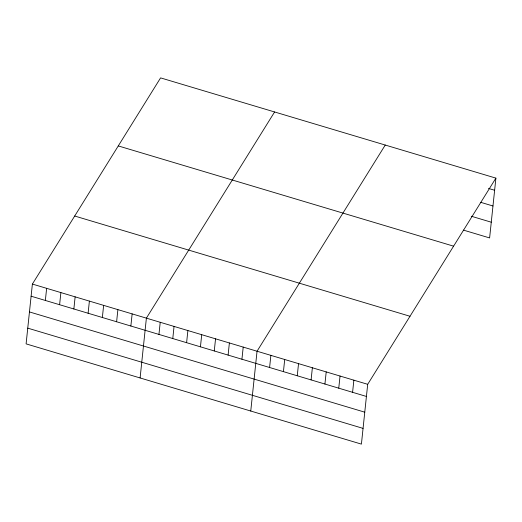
<?xml version="1.0" encoding="UTF-8"?>
<svg xmlns="http://www.w3.org/2000/svg" width="522" height="522" viewBox="0 0 522 522"><rect width="100%" height="100%" fill="white"/><g stroke="black" fill="none" stroke-linecap="round" stroke-linejoin="round"><path stroke-width="0.78" d="M32.384 284.066L26.1 343.874L361.413 444.118L367.697 384.309L495.9 178.126L160.587 77.882L32.384 284.066L367.697 384.309M45.362 300.457L46.634 288.327M59.612 304.717L60.885 292.588M73.863 308.978L75.135 296.848M88.114 313.239L89.386 301.109M102.364 317.5L103.637 305.37M116.615 321.761L117.887 309.631M130.865 326.022L132.138 313.892M140.105 377.954L146.388 318.146L274.598 111.969M158.949 334.419L160.221 322.283M172.782 338.55L174.054 326.42M186.608 342.686L187.887 330.556M200.441 346.823L201.72 334.687M214.274 350.96L215.547 338.824M228.107 355.091L229.38 342.961M241.934 359.227L243.213 347.097M250.756 411.036L257.046 351.228L385.249 145.044M269.6 367.495L270.872 355.365M283.433 371.631L284.705 359.501M297.266 375.768L298.538 363.632M311.092 379.905L312.371 367.769M324.925 384.035L326.204 371.905M338.758 388.172L340.031 376.042M352.591 392.309L353.864 380.173M495.9 178.126L489.616 237.934L463.49 230.124M488.475 188.422L494.628 190.262M480.677 202.314L492.97 205.994M471.288 216.232L491.267 222.202M118.285 145.925L453.592 246.169M74.692 216.023L410.005 316.267M31.111 296.202L366.418 396.446M29.46 311.934L364.767 412.178M27.751 328.142L363.064 428.386"/></g></svg>
